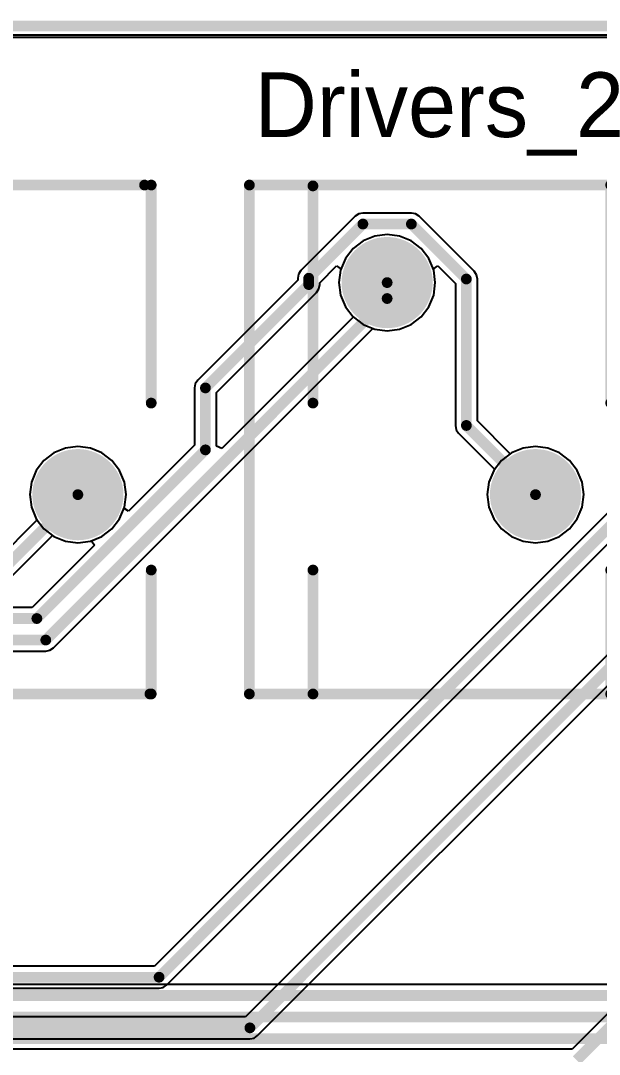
# Model space of a CAD drawing. Header units: millimetres. Extents: x 2.5 to 14.5, y 1.2 to 4.8.
# Drawn here: x 5.847 to 6.385, y 3.74 to 4.7 of the extents above; entities that cross this region are included whole.
import ezdxf

# ---------------------------------------------------------------- set-up
doc = ezdxf.new("R2010")
doc.units = ezdxf.units.MM
doc.header["$MEASUREMENT"] = 0
for name, color, linetype in [('BottomLayer', 5, 'Continuous'), ('BottomSolder', 6, 'Continuous'), ('ConnectLayer', 7, 'Continuous'), ('MultiLayer', 9, 'Continuous'), ('PadHoleLayer', 156, 'Continuous'), ('TopLayer', 1, 'Continuous'), ('TopOverlay', 2, 'Continuous'), ('TopSolder', 216, 'Continuous')]:
    doc.layers.add(name, color=color, linetype=linetype)

# ---------------------------------------------------------------- blocks, each defined once
blk = doc.blocks.new('4P__C__C_________13')
at = {"layer": 'BottomLayer', "const_width": 0.03937}
for points in [[(-0.01969, 0, 1), (0.01968, 0, 1)], [(-0.21654, -0.1378, 1), (-0.17717, -0.1378, 1)], [(-0.01969, -0.27559, 1), (0.01968, -0.27559, 1)], [(-0.21654, -0.41339, 1), (-0.17717, -0.41339, 1)]]:
    blk.add_lwpolyline(points, format="xyb", close=True, dxfattribs=at)
at = {"layer": 'BottomSolder', "const_width": 0.04232}
for points in [[(-0.02116, 0, 1), (0.02116, 0, 1)], [(-0.21801, -0.1378, 1), (-0.17569, -0.1378, 1)], [(-0.02116, -0.27559, 1), (0.02116, -0.27559, 1)], [(-0.21801, -0.41339, 1), (-0.17569, -0.41339, 1)]]:
    blk.add_lwpolyline(points, format="xyb", close=True, dxfattribs=at)
at = {"layer": 'MultiLayer', "const_width": 0.03937}
for points in [[(-0.01969, 0, 1), (0.01968, 0, 1)], [(-0.21654, -0.1378, 1), (-0.17717, -0.1378, 1)], [(-0.01969, -0.27559, 1), (0.01968, -0.27559, 1)], [(-0.21654, -0.41339, 1), (-0.17717, -0.41339, 1)]]:
    blk.add_lwpolyline(points, format="xyb", close=True, dxfattribs=at)
at = {"layer": 'PadHoleLayer', "const_width": 0.01969}
for points in [[(-0.00984, 0, 1), (0.00984, 0, 1)], [(-0.20669, -0.1378, 1), (-0.18701, -0.1378, 1)], [(-0.00984, -0.27559, 1), (0.00984, -0.27559, 1)], [(-0.20669, -0.41339, 1), (-0.18701, -0.41339, 1)]]:
    blk.add_lwpolyline(points, format="xyb", close=True, dxfattribs=at)
at = {"layer": 'TopLayer', "const_width": 0.03937}
for points in [[(-0.01969, 0, 1), (0.01968, 0, 1)], [(-0.21654, -0.1378, 1), (-0.17717, -0.1378, 1)], [(-0.01969, -0.27559, 1), (0.01968, -0.27559, 1)], [(-0.21654, -0.41339, 1), (-0.17717, -0.41339, 1)]]:
    blk.add_lwpolyline(points, format="xyb", close=True, dxfattribs=at)
at = {"layer": 'TopOverlay', "const_width": 0.01}
for points in [[(-0.38189, 0.12795), (-0.38189, 0.0689)], [(-0.38189, 0.12795), (-0.38189, -0.48032)], [(-0.38189, 0.12795), (0.09055, 0.12795)], [(0.09055, 0.12795), (0.09055, -0.47532)], [(-0.38189, 0.0689), (-0.26685, 0.0689)], [(-0.11185, 0.0689), (0.08976, 0.0689)], [(-0.38189, -0.4815), (-0.26685, -0.4815)], [(-0.11185, -0.4815), (0.09055, -0.4815)]]:
    blk.add_lwpolyline(points, dxfattribs=at)
at = {"layer": 'TopOverlay', "const_width": 0.005}
for points in [[(-0.38439, 0.12795, 1), (-0.37939, 0.12795, 1)], [(-0.38439, 0.12795, 1), (-0.37939, 0.12795, 1)], [(-0.38439, 0.12795, 1), (-0.37939, 0.12795, 1)], [(0.08805, 0.12795, 1), (0.09305, 0.12795, 1)], [(0.08805, 0.12795, 1), (0.09305, 0.12795, 1)], [(-0.38439, 0.0689, 1), (-0.37939, 0.0689, 1)], [(-0.38439, 0.0689, 1), (-0.37939, 0.0689, 1)], [(-0.26935, 0.0689, 1), (-0.26435, 0.0689, 1)], [(-0.11435, 0.0689, 1), (-0.10935, 0.0689, 1)], [(0.08726, 0.0689, 1), (0.09226, 0.0689, 1)], [(-0.38439, -0.48032, 1), (-0.37939, -0.48032, 1)], [(-0.38439, -0.4815, 1), (-0.37939, -0.4815, 1)], [(-0.26935, -0.4815, 1), (-0.26435, -0.4815, 1)], [(-0.11435, -0.4815, 1), (-0.10935, -0.4815, 1)], [(0.08805, -0.47532, 1), (0.09305, -0.47532, 1)], [(0.08805, -0.4815, 1), (0.09305, -0.4815, 1)]]:
    blk.add_lwpolyline(points, format="xyb", close=True, dxfattribs=at)
at = {"layer": 'TopSolder', "const_width": 0.04232}
for points in [[(-0.02116, 0, 1), (0.02116, 0, 1)], [(-0.21801, -0.1378, 1), (-0.17569, -0.1378, 1)], [(-0.02116, -0.27559, 1), (0.02116, -0.27559, 1)], [(-0.21801, -0.41339, 1), (-0.17569, -0.41339, 1)]]:
    blk.add_lwpolyline(points, format="xyb", close=True, dxfattribs=at)
blk = doc.blocks.new('2POS_GREEN_BOI_29')
at = {"layer": 'BottomLayer', "const_width": 0.03937}
for points in [[(-0.10969, -0.127, 1), (-0.07032, -0.127, 1)], [(-0.30654, -0.2648, 1), (-0.26717, -0.2648, 1)]]:
    blk.add_lwpolyline(points, format="xyb", close=True, dxfattribs=at)
at = {"layer": 'BottomSolder', "const_width": 0.04232}
for points in [[(-0.11116, -0.127, 1), (-0.06884, -0.127, 1)], [(-0.30801, -0.2648, 1), (-0.26569, -0.2648, 1)]]:
    blk.add_lwpolyline(points, format="xyb", close=True, dxfattribs=at)
at = {"layer": 'MultiLayer', "const_width": 0.03937}
for points in [[(-0.10969, -0.127, 1), (-0.07032, -0.127, 1)], [(-0.30654, -0.2648, 1), (-0.26717, -0.2648, 1)]]:
    blk.add_lwpolyline(points, format="xyb", close=True, dxfattribs=at)
at = {"layer": 'PadHoleLayer', "const_width": 0.01969}
for points in [[(-0.09984, -0.127, 1), (-0.08016, -0.127, 1)], [(-0.29669, -0.2648, 1), (-0.27701, -0.2648, 1)]]:
    blk.add_lwpolyline(points, format="xyb", close=True, dxfattribs=at)
at = {"layer": 'TopLayer', "const_width": 0.03937}
for points in [[(-0.10969, -0.127, 1), (-0.07032, -0.127, 1)], [(-0.30654, -0.2648, 1), (-0.26717, -0.2648, 1)]]:
    blk.add_lwpolyline(points, format="xyb", close=True, dxfattribs=at)
at = {"layer": 'TopOverlay', "const_width": 0.01}
for points in [[(-0.47189, 0.00095), (0.00055, 0.00095)], [(-0.47189, 0.00095), (-0.47189, -0.33465)], [(-0.47189, 0.00095), (-0.47189, -0.0581)], [(0.00055, 0.00095), (0.00055, -0.33465)], [(-0.47189, -0.0581), (-0.35685, -0.0581)], [(-0.20185, -0.0581), (-0.00024, -0.0581)], [(-0.47189, -0.33465), (-0.35685, -0.33465)], [(-0.20185, -0.33465), (0.00055, -0.33465)]]:
    blk.add_lwpolyline(points, dxfattribs=at)
at = {"layer": 'TopOverlay', "const_width": 0.005}
for points in [[(-0.47439, 0.00095, 1), (-0.46939, 0.00095, 1)], [(-0.47439, 0.00095, 1), (-0.46939, 0.00095, 1)], [(-0.47439, 0.00095, 1), (-0.46939, 0.00095, 1)], [(-0.00195, 0.00095, 1), (0.00305, 0.00095, 1)], [(-0.00195, 0.00095, 1), (0.00305, 0.00095, 1)], [(-0.47439, -0.0581, 1), (-0.46939, -0.0581, 1)], [(-0.47439, -0.0581, 1), (-0.46939, -0.0581, 1)], [(-0.35935, -0.0581, 1), (-0.35435, -0.0581, 1)], [(-0.20435, -0.0581, 1), (-0.19935, -0.0581, 1)], [(-0.00274, -0.0581, 1), (0.00226, -0.0581, 1)], [(-0.47439, -0.33465, 1), (-0.46939, -0.33465, 1)], [(-0.47439, -0.33465, 1), (-0.46939, -0.33465, 1)], [(-0.35935, -0.33465, 1), (-0.35435, -0.33465, 1)], [(-0.20435, -0.33465, 1), (-0.19935, -0.33465, 1)], [(-0.00195, -0.33465, 1), (0.00305, -0.33465, 1)], [(-0.00195, -0.33465, 1), (0.00305, -0.33465, 1)]]:
    blk.add_lwpolyline(points, format="xyb", close=True, dxfattribs=at)
at = {"layer": 'TopSolder', "const_width": 0.04232}
for points in [[(-0.11116, -0.127, 1), (-0.06884, -0.127, 1)], [(-0.30801, -0.2648, 1), (-0.26569, -0.2648, 1)]]:
    blk.add_lwpolyline(points, format="xyb", close=True, dxfattribs=at)

msp = doc.modelspace()

# ---------------------------------------------------------------- linework, layer by layer
at = {"layer": 'BottomLayer', "const_width": 0.01}
for points in [[(6.115, 4.46091), (6.16531, 4.51122)], [(6.16531, 4.51122), (6.21036, 4.51122)], [(6.21036, 4.51122), (6.26142, 4.46016)], [(6.115, 4.455), (6.115, 4.46091)], [(6.26142, 4.32421), (6.26142, 4.46016)], [(6.01906, 4.35906), (6.115, 4.455)], [(6.18783, 4.44207), (6.18783, 4.45685)], [(5.87077, 4.125), (6.18783, 4.44207)], [(6.01906, 4.30157), (6.01906, 4.35906)], [(6.26142, 4.32421), (6.32563, 4.26)], [(5.86248, 4.145), (6.01906, 4.30157)], [(5.82622, 4.18563), (5.90059, 4.26)], [(5.23819, 4.145), (5.86248, 4.145)], [(4.89119, 4.125), (5.87077, 4.125)], [(5.22, 3.795), (8.20172, 3.795)], [(4.88, 3.775), (8.21, 3.775)], [(4.525, 3.755), (8.21828, 3.755)]]:
    msp.add_lwpolyline(points, dxfattribs=at)
at = {"layer": 'BottomLayer', "const_width": 0.005}
for points in [[(6.16281, 4.51122, 1), (6.16781, 4.51122, 1)], [(6.16281, 4.51122, 1), (6.16781, 4.51122, 1)], [(6.20786, 4.51122, 1), (6.21286, 4.51122, 1)], [(6.20786, 4.51122, 1), (6.21286, 4.51122, 1)], [(6.1125, 4.46091, 1), (6.1175, 4.46091, 1)], [(6.1125, 4.46091, 1), (6.1175, 4.46091, 1)], [(6.25892, 4.46016, 1), (6.26392, 4.46016, 1)], [(6.25892, 4.46016, 1), (6.26392, 4.46016, 1)], [(6.1125, 4.455, 1), (6.1175, 4.455, 1)], [(6.1125, 4.455, 1), (6.1175, 4.455, 1)], [(6.18533, 4.45685, 1), (6.19033, 4.45685, 1)], [(6.18533, 4.44207, 1), (6.19033, 4.44207, 1)], [(6.18533, 4.44207, 1), (6.19033, 4.44207, 1)], [(6.01656, 4.35906, 1), (6.02156, 4.35906, 1)], [(6.01656, 4.35906, 1), (6.02156, 4.35906, 1)], [(6.25892, 4.32421, 1), (6.26392, 4.32421, 1)], [(6.25892, 4.32421, 1), (6.26392, 4.32421, 1)], [(6.01656, 4.30157, 1), (6.02156, 4.30157, 1)], [(6.01656, 4.30157, 1), (6.02156, 4.30157, 1)], [(5.89809, 4.26, 1), (5.90309, 4.26, 1)], [(6.32313, 4.26, 1), (6.32813, 4.26, 1)], [(5.85998, 4.145, 1), (5.86498, 4.145, 1)], [(5.85998, 4.145, 1), (5.86498, 4.145, 1)], [(5.86827, 4.125, 1), (5.87327, 4.125, 1)], [(5.86827, 4.125, 1), (5.87327, 4.125, 1)]]:
    msp.add_lwpolyline(points, format="xyb", close=True, dxfattribs=at)
at = {"layer": 'ConnectLayer'}
for p, q in [((2.47303, 4.68697), (14.45697, 4.68697)), ((2.4752, 4.6848), (14.4548, 4.6848)), ((6.72779, 4.57821), (5.97178, 3.8222)), ((5.98321, 3.80479), (6.73922, 4.5608)), ((6.16141, 4.52064), (6.1581, 4.51843)), ((6.16531, 4.52142), (6.16141, 4.52064)), ((6.21036, 4.52142), (6.16531, 4.52142)), ((6.21426, 4.52064), (6.21036, 4.52142)), ((6.21757, 4.51843), (6.21426, 4.52064)), ((6.1581, 4.51843), (6.10779, 4.46812)), ((6.26863, 4.46737), (6.21757, 4.51843)), ((6.18783, 4.5016), (6.17625, 4.50008)), ((6.19942, 4.50008), (6.18783, 4.5016)), ((6.16546, 4.49561), (6.15619, 4.4885)), ((6.17625, 4.50008), (6.16546, 4.49561)), ((6.21021, 4.49561), (6.19942, 4.50008)), ((6.21948, 4.4885), (6.21021, 4.49561)), ((6.15619, 4.4885), (6.14908, 4.47923)), ((6.22659, 4.47923), (6.21948, 4.4885)), ((6.1252, 4.45668), (6.14078, 4.47227)), ((6.14078, 4.47227), (6.14502, 4.46944)), ((6.14908, 4.47923), (6.14461, 4.46843)), ((6.23106, 4.46843), (6.22659, 4.47923)), ((6.23064, 4.46944), (6.23488, 4.47227)), ((6.23488, 4.47227), (6.25122, 4.45594)), ((6.10558, 4.46481), (6.1048, 4.46091)), ((6.10779, 4.46812), (6.10558, 4.46481)), ((6.14461, 4.46843), (6.14308, 4.45685)), ((6.14461, 4.46843), (6.14308, 4.45685)), ((6.14502, 4.46944), (6.14461, 4.46843)), ((6.23106, 4.46843), (6.23064, 4.46944)), ((6.23259, 4.45685), (6.23106, 4.46843)), ((6.23259, 4.45685), (6.23106, 4.46843)), ((6.27084, 4.46406), (6.26863, 4.46737)), ((6.27161, 4.46016), (6.27084, 4.46406)), ((6.1048, 4.45922), (6.01185, 4.36627)), ((6.1048, 4.46091), (6.1048, 4.45922)), ((6.12442, 4.4511), (6.1252, 4.455)), ((6.1252, 4.455), (6.1252, 4.45668)), ((6.14308, 4.45685), (6.14461, 4.44527)), ((6.14308, 4.45685), (6.14461, 4.44527)), ((6.23106, 4.44527), (6.23259, 4.45685)), ((6.23106, 4.44527), (6.23259, 4.45685)), ((6.25122, 4.45594), (6.25122, 4.32421)), ((6.27161, 4.32844), (6.27161, 4.46016)), ((6.02925, 4.35483), (6.12221, 4.44779)), ((6.12221, 4.44779), (6.12442, 4.4511)), ((6.14461, 4.44527), (6.14908, 4.43447)), ((6.14461, 4.44527), (6.14908, 4.43447)), ((6.22659, 4.43447), (6.23106, 4.44527)), ((6.22659, 4.43447), (6.23106, 4.44527)), ((6.7193, 4.43836), (6.05613, 3.7752)), ((6.14908, 4.43447), (6.15619, 4.42521)), ((6.14908, 4.43447), (6.15619, 4.4252)), ((6.21948, 4.4252), (6.22659, 4.43447)), ((6.21948, 4.4252), (6.22659, 4.43447)), ((6.15621, 4.42487), (6.03425, 4.30291)), ((6.06756, 3.75779), (6.73372, 4.42394)), ((6.15619, 4.42521), (6.15621, 4.42487)), ((6.15619, 4.4252), (6.16546, 4.41809)), ((6.21021, 4.41809), (6.21948, 4.4252)), ((6.21021, 4.41809), (6.21948, 4.4252)), ((5.87798, 4.11779), (6.17452, 4.41434)), ((6.16546, 4.41809), (6.17625, 4.41362)), ((6.17452, 4.41434), (6.17625, 4.41362)), ((6.19942, 4.41362), (6.21021, 4.41809)), ((6.19942, 4.41362), (6.21021, 4.41809)), ((6.17625, 4.41362), (6.18783, 4.4121)), ((6.17625, 4.41362), (6.18783, 4.4121)), ((6.18783, 4.4121), (6.19942, 4.41362)), ((6.18783, 4.4121), (6.19942, 4.41362)), ((6.01185, 4.36627), (6.00964, 4.36296)), ((6.00964, 4.36296), (6.00886, 4.35906)), ((6.00886, 4.35906), (6.00886, 4.3058)), ((6.02925, 4.30498), (6.02925, 4.35483)), ((6.30214, 4.29791), (6.27161, 4.32844)), ((6.25122, 4.32421), (6.252, 4.32031)), ((6.252, 4.32031), (6.25421, 4.317)), ((6.25421, 4.317), (6.28772, 4.28349)), ((5.88901, 4.30323), (5.87821, 4.29876)), ((5.88901, 4.30323), (5.87821, 4.29876)), ((5.90059, 4.30475), (5.88901, 4.30323)), ((5.90059, 4.30475), (5.88901, 4.30323)), ((5.91217, 4.30323), (5.90059, 4.30475)), ((5.91217, 4.30323), (5.90059, 4.30475)), ((5.92297, 4.29876), (5.91217, 4.30323)), ((5.92297, 4.29876), (5.91217, 4.30323)), ((6.00886, 4.3058), (5.94764, 4.24458)), ((6.03425, 4.30291), (6.02925, 4.30498)), ((6.31405, 4.30323), (6.30325, 4.29876)), ((6.31405, 4.30323), (6.30325, 4.29876)), ((6.32563, 4.30475), (6.31405, 4.30323)), ((6.32563, 4.30475), (6.31405, 4.30323)), ((6.33721, 4.30323), (6.32563, 4.30475)), ((6.33721, 4.30323), (6.32563, 4.30475)), ((6.34801, 4.29876), (6.33721, 4.30323)), ((6.34801, 4.29876), (6.33721, 4.30323)), ((5.86894, 4.29165), (5.86183, 4.28238)), ((5.86894, 4.29165), (5.86183, 4.28238)), ((5.87821, 4.29876), (5.86894, 4.29165)), ((5.87821, 4.29876), (5.86894, 4.29165)), ((5.93224, 4.29165), (5.92297, 4.29876)), ((5.93224, 4.29165), (5.92297, 4.29876)), ((5.93935, 4.28238), (5.93224, 4.29165)), ((5.93935, 4.28238), (5.93224, 4.29165)), ((6.29398, 4.29165), (6.28687, 4.28238)), ((6.30325, 4.29876), (6.29398, 4.29165)), ((6.30325, 4.29876), (6.30214, 4.29791)), ((6.35728, 4.29165), (6.34801, 4.29876)), ((6.35728, 4.29165), (6.34801, 4.29876)), ((6.36439, 4.28238), (6.35728, 4.29165)), ((6.36439, 4.28238), (6.35728, 4.29165)), ((5.86183, 4.28238), (5.85736, 4.27158)), ((5.86183, 4.28238), (5.85736, 4.27158)), ((5.94382, 4.27158), (5.93935, 4.28238)), ((5.94382, 4.27158), (5.93935, 4.28238)), ((6.28687, 4.28238), (6.2824, 4.27158)), ((6.28687, 4.28238), (6.2824, 4.27158)), ((6.28772, 4.28349), (6.28687, 4.28238)), ((6.36886, 4.27158), (6.36439, 4.28238)), ((6.36886, 4.27158), (6.36439, 4.28238)), ((5.85736, 4.27158), (5.85584, 4.26)), ((5.85736, 4.27158), (5.85584, 4.26)), ((5.94534, 4.26), (5.94382, 4.27158)), ((5.94534, 4.26), (5.94382, 4.27158)), ((6.2824, 4.27158), (6.28088, 4.26)), ((6.2824, 4.27158), (6.28088, 4.26)), ((6.37038, 4.26), (6.36886, 4.27158)), ((6.37038, 4.26), (6.36886, 4.27158)), ((5.85584, 4.26), (5.85736, 4.24842)), ((5.85584, 4.26), (5.85736, 4.24842)), ((5.94382, 4.24842), (5.94534, 4.26)), ((5.94382, 4.24842), (5.94534, 4.26)), ((6.28088, 4.26), (6.2824, 4.24842)), ((6.28088, 4.26), (6.2824, 4.24842)), ((6.36886, 4.24842), (6.37038, 4.26)), ((6.36886, 4.24842), (6.37038, 4.26)), ((5.85736, 4.24842), (5.86183, 4.23762)), ((5.85736, 4.24842), (5.86183, 4.23762)), ((5.93935, 4.23762), (5.94382, 4.24842)), ((5.9434, 4.24741), (5.94382, 4.24842)), ((5.94764, 4.24458), (5.9434, 4.24741)), ((6.2824, 4.24842), (6.28687, 4.23762)), ((6.2824, 4.24842), (6.28687, 4.23762)), ((6.85661, 4.24215), (6.35965, 3.7452)), ((6.36439, 4.23762), (6.36886, 4.24842)), ((6.36439, 4.23762), (6.36886, 4.24842)), ((5.86268, 4.23651), (5.822, 4.19583)), ((5.86183, 4.23762), (5.86268, 4.23651)), ((5.86183, 4.23762), (5.86894, 4.22835)), ((5.93224, 4.22835), (5.93935, 4.23762)), ((6.28687, 4.23762), (6.29398, 4.22835)), ((6.28687, 4.23762), (6.29398, 4.22835)), ((6.35728, 4.22835), (6.36439, 4.23762)), ((6.35728, 4.22835), (6.36439, 4.23762)), ((5.86894, 4.22835), (5.87821, 4.22124)), ((5.92297, 4.22124), (5.93224, 4.22835)), ((6.29398, 4.22835), (6.30325, 4.22124)), ((6.29398, 4.22835), (6.30325, 4.22124)), ((6.34801, 4.22124), (6.35728, 4.22835)), ((6.34801, 4.22124), (6.35728, 4.22835)), ((5.83343, 4.17842), (5.8771, 4.22209)), ((5.91601, 4.21295), (5.85826, 4.1552)), ((5.8771, 4.22209), (5.87821, 4.22124)), ((5.87821, 4.22124), (5.88901, 4.21677)), ((5.87821, 4.22124), (5.88901, 4.21677)), ((5.88901, 4.21677), (5.90059, 4.21525)), ((5.88901, 4.21677), (5.90059, 4.21525)), ((5.90059, 4.21525), (5.91217, 4.21677)), ((5.90059, 4.21525), (5.91217, 4.21677)), ((5.91217, 4.21677), (5.92297, 4.22124)), ((5.91217, 4.21677), (5.91318, 4.21719)), ((5.91318, 4.21719), (5.91601, 4.21295)), ((6.30325, 4.22124), (6.31405, 4.21677)), ((6.30325, 4.22124), (6.31405, 4.21677)), ((6.31405, 4.21677), (6.32563, 4.21525)), ((6.31405, 4.21677), (6.32563, 4.21525)), ((6.32563, 4.21525), (6.33721, 4.21677)), ((6.32563, 4.21525), (6.33721, 4.21677)), ((6.33721, 4.21677), (6.34801, 4.22124)), ((6.33721, 4.21677), (6.34801, 4.22124)), ((5.85826, 4.1552), (5.24241, 4.1552)), ((5.87467, 4.11558), (5.87798, 4.11779)), ((4.89119, 4.1148), (5.87077, 4.1148)), ((5.87077, 4.1148), (5.87467, 4.11558)), ((5.97178, 3.8222), (4.959, 3.8222)), ((4.96322, 3.8018), (5.976, 3.8018)), ((8.19749, 3.8052), (5.22422, 3.8052)), ((5.976, 3.8018), (5.9799, 3.80258)), ((5.9799, 3.80258), (5.98321, 3.80479)), ((6.05613, 3.7752), (5.03172, 3.7752)), ((5.03594, 3.7548), (6.06035, 3.7548)), ((6.06035, 3.7548), (6.06426, 3.75558)), ((6.06426, 3.75558), (6.06756, 3.75779)), ((6.35965, 3.7452), (5.0334, 3.7452))]:
    msp.add_line(p, q, dxfattribs=at)
at = {"layer": 'TopLayer', "const_width": 0.01}
for points in [[(2.465, 4.695), (14.465, 4.695)], [(5.976, 3.812), (6.735, 4.571)], [(6.06035, 3.765), (6.7572, 4.46185)], [(6.36387, 3.735), (6.89387, 4.265)], [(4.959, 3.812), (5.976, 3.812)], [(5.03172, 3.765), (6.06035, 3.765)]]:
    msp.add_lwpolyline(points, dxfattribs=at)
at = {"layer": 'TopLayer', "const_width": 0.005}
for points in [[(5.9735, 3.812, 1), (5.9785, 3.812, 1)], [(5.9735, 3.812, 1), (5.9785, 3.812, 1)], [(6.05785, 3.765, 1), (6.06285, 3.765, 1)], [(6.05785, 3.765, 1), (6.06285, 3.765, 1)]]:
    msp.add_lwpolyline(points, format="xyb", close=True, dxfattribs=at)

# ---------------------------------------------------------------- block references
at = {"rotation": 90}
for name, p in [('4P__C__C_________13', (5.4872, 4.45685)), ('2POS_GREEN_BOI_29', (6.06083, 4.54685))]:
    msp.add_blockref(name, p, dxfattribs=at)

# ---------------------------------------------------------------- texts
at = {"layer": 'TopOverlay'}
msp.add_text('Drivers_2', height=0.06, dxfattribs=at).set_placement((6.06463, 4.592))

doc.saveas('drawing.dxf')
